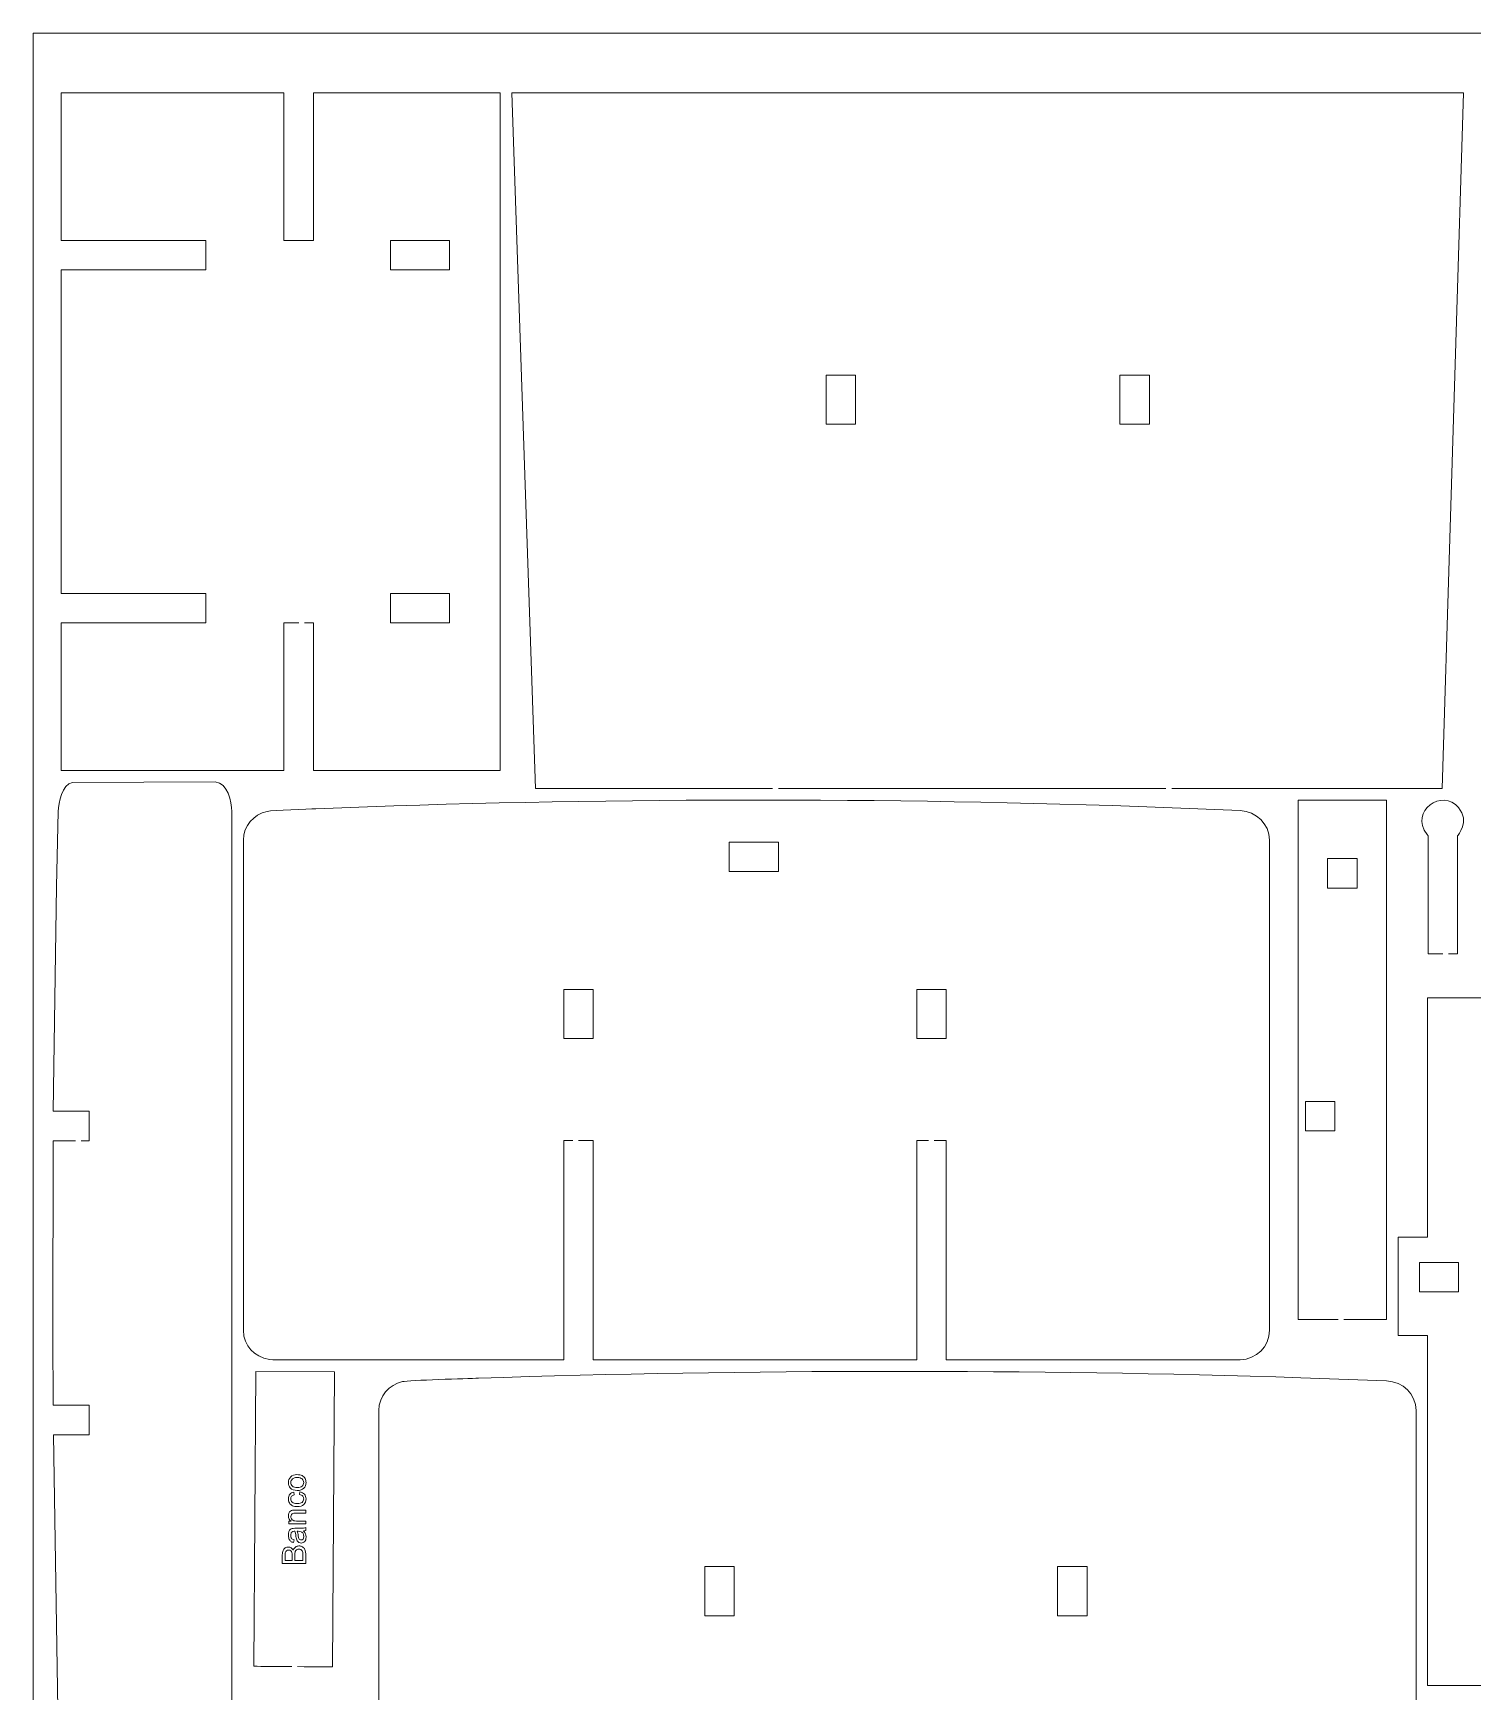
# Model space of a CAD drawing. Header units: centimetres. Extents: x -33.3 to 33.3, y -15.3 to 15.3.
# Drawn here: x -33.3 to -20.85, y 1.01 to 15.35 of the extents above; entities that cross this region are included whole.
import ezdxf

# ---------------------------------------------------------------- set-up
doc = ezdxf.new("R2010")
doc.units = ezdxf.units.CM
doc.header["$MEASUREMENT"] = 0
doc.layers.add('Layer 1', color=7, linetype='Continuous')

msp = doc.modelspace()

# ---------------------------------------------------------------- linework, layer by layer
at = {"layer": 'Layer 1', "color": 250, "lineweight": 20}
msp.add_open_spline([(-33.29789, -15.35), (-33.29789, -15.35), (-11.0979, -15.35), (-11.0979, -15.35), (-11.0979, -15.35), (-11.0979, -15.35), (-11.0979, 15.35), (-11.0979, 15.35), (-11.0979, 15.35), (-11.0979, 15.35), (-33.29789, 15.35), (-33.29789, 15.35), (-33.29789, 15.35), (-33.29789, 15.35), (-33.29789, -15.35), (-33.29789, -15.35), (-33.29789, -15.35), (-33.29789, -15.35), (-33.29789, -15.35), (-33.29789, -15.35)], degree=3, knots=[0, 0, 0, 0, 0.16666667, 0.16666667, 0.16666667, 0.16666667, 0.33333333, 0.33333333, 0.33333333, 0.33333333, 0.5, 0.5, 0.5, 0.5, 0.66666667, 0.66666667, 0.66666667, 0.66666667, 1, 1, 1, 1], dxfattribs=at)
at = {"layer": 'Layer 1', "lineweight": 9}
for points, knots in [([(-30.95122, 10.25207), (-30.9079, 10.25207), (-30.87373, 10.25207), (-30.87373, 10.25207), (-30.87373, 10.25207), (-30.87373, 10.25207), (-30.87373, 8.97718), (-30.87373, 8.97718), (-30.87373, 8.97718), (-30.87373, 8.97718), (-29.25846, 8.97718), (-29.25846, 8.97718), (-29.25846, 8.97718), (-29.25846, 8.97718), (-29.25846, 14.83339), (-29.25846, 14.83339), (-29.25846, 14.83339), (-29.25846, 14.83339), (-30.87373, 14.83339), (-30.87373, 14.83339), (-30.87373, 14.83339), (-30.87373, 14.83339), (-30.87373, 13.55849), (-30.87373, 13.55849), (-30.87373, 13.55849), (-30.87373, 13.55849), (-31.12871, 13.55849), (-31.12871, 13.55849), (-31.12871, 13.55849), (-31.12871, 13.55849), (-31.12871, 14.83339), (-31.12871, 14.83339), (-31.12871, 14.83339), (-31.12871, 14.83339), (-33.05443, 14.83339), (-33.05443, 14.83339), (-33.05443, 14.83339), (-33.05443, 14.83339), (-33.05443, 13.55849), (-33.05443, 13.55849), (-33.05443, 13.55849), (-33.05443, 13.55849), (-31.80355, 13.55849), (-31.80355, 13.55849), (-31.80355, 13.55849), (-31.80355, 13.55849), (-31.80355, 13.30351), (-31.80355, 13.30351), (-31.80355, 13.30351), (-31.80355, 13.30351), (-33.05443, 13.30351), (-33.05443, 13.30351), (-33.05443, 13.30351), (-33.05443, 13.30351), (-33.05443, 10.50706), (-33.05443, 10.50706), (-33.05443, 10.50706), (-33.05443, 10.50706), (-31.80355, 10.50706), (-31.80355, 10.50706), (-31.80355, 10.50706), (-31.80355, 10.50706), (-31.80355, 10.25207), (-31.80355, 10.25207), (-31.80355, 10.25207), (-31.80355, 10.25207), (-33.05443, 10.25207), (-33.05443, 10.25207), (-33.05443, 10.25207), (-33.05443, 10.25207), (-33.05443, 8.97718), (-33.05443, 8.97718), (-33.05443, 8.97718), (-33.05443, 8.97718), (-31.12871, 8.97718), (-31.12871, 8.97718), (-31.12871, 8.97718), (-31.12871, 8.97718), (-31.12871, 10.25207), (-31.12871, 10.25207), (-31.12871, 10.25207), (-31.12871, 10.25207), (-31.06496, 10.25207), (-31.00122, 10.25207)], [0, 0, 0, 0, 0.04545455, 0.04545455, 0.04545455, 0.04545455, 0.09090909, 0.09090909, 0.09090909, 0.09090909, 0.13636364, 0.13636364, 0.13636364, 0.13636364, 0.18181818, 0.18181818, 0.18181818, 0.18181818, 0.22727273, 0.22727273, 0.22727273, 0.22727273, 0.27272727, 0.27272727, 0.27272727, 0.27272727, 0.31818182, 0.31818182, 0.31818182, 0.31818182, 0.36363636, 0.36363636, 0.36363636, 0.36363636, 0.40909091, 0.40909091, 0.40909091, 0.40909091, 0.45454545, 0.45454545, 0.45454545, 0.45454545, 0.5, 0.5, 0.5, 0.5, 0.54545455, 0.54545455, 0.54545455, 0.54545455, 0.59090909, 0.59090909, 0.59090909, 0.59090909, 0.63636364, 0.63636364, 0.63636364, 0.63636364, 0.68181818, 0.68181818, 0.68181818, 0.68181818, 0.72727273, 0.72727273, 0.72727273, 0.72727273, 0.77272727, 0.77272727, 0.77272727, 0.77272727, 0.81818182, 0.81818182, 0.81818182, 0.81818182, 0.86363636, 0.86363636, 0.86363636, 0.86363636, 0.90909091, 0.90909091, 0.90909091, 0.90909091, 1, 1, 1, 1]), ([(-23.45213, 8.8199), (-22.14025, 8.81988), (-21.11194, 8.81985), (-21.11194, 8.81985), (-21.11194, 8.81985), (-21.11194, 8.81985), (-20.92882, 14.83339), (-20.92882, 14.83339), (-20.92882, 14.83339), (-20.92882, 14.83339), (-29.15795, 14.83339), (-29.15795, 14.83339), (-29.15795, 14.83339), (-29.15795, 14.83339), (-28.95399, 8.81998), (-28.95399, 8.81998), (-28.95399, 8.81998), (-28.95399, 8.81998), (-28.07364, 8.81995), (-26.9029, 8.81995)], [0, 0, 0, 0, 0.16666667, 0.16666667, 0.16666667, 0.16666667, 0.33333333, 0.33333333, 0.33333333, 0.33333333, 0.5, 0.5, 0.5, 0.5, 0.66666667, 0.66666667, 0.66666667, 0.66666667, 1, 1, 1, 1]), ([(-29.6979, 13.55849), (-29.6979, 13.55849), (-30.20786, 13.55849), (-30.20786, 13.55849), (-30.20786, 13.55849), (-30.20786, 13.55849), (-30.20786, 13.30351), (-30.20786, 13.30351), (-30.20786, 13.30351), (-30.20786, 13.30351), (-29.6979, 13.30351), (-29.6979, 13.30351), (-29.6979, 13.30351), (-29.6979, 13.30351), (-29.6979, 13.55849), (-29.6979, 13.55849)], [0, 0, 0, 0, 0.2, 0.2, 0.2, 0.2, 0.4, 0.4, 0.4, 0.4, 0.6, 0.6, 0.6, 0.6, 1, 1, 1, 1]), ([(-26.4416, 12.39495), (-26.4416, 12.39495), (-26.4416, 11.96998), (-26.4416, 11.96998), (-26.4416, 11.96998), (-26.4416, 11.96998), (-26.18662, 11.96998), (-26.18662, 11.96998), (-26.18662, 11.96998), (-26.18662, 11.96998), (-26.18662, 12.39495), (-26.18662, 12.39495), (-26.18662, 12.39495), (-26.18662, 12.39495), (-26.4416, 12.39495), (-26.4416, 12.39495)], [0, 0, 0, 0, 0.2, 0.2, 0.2, 0.2, 0.4, 0.4, 0.4, 0.4, 0.6, 0.6, 0.6, 0.6, 1, 1, 1, 1]), ([(-23.64516, 11.96998), (-23.64516, 11.96998), (-23.64516, 12.39495), (-23.64516, 12.39495), (-23.64516, 12.39495), (-23.64516, 12.39495), (-23.90015, 12.39495), (-23.90015, 12.39495), (-23.90015, 12.39495), (-23.90015, 12.39495), (-23.90015, 11.96998), (-23.90015, 11.96998), (-23.90015, 11.96998), (-23.90015, 11.96998), (-23.64516, 11.96998), (-23.64516, 11.96998)], [0, 0, 0, 0, 0.2, 0.2, 0.2, 0.2, 0.4, 0.4, 0.4, 0.4, 0.6, 0.6, 0.6, 0.6, 1, 1, 1, 1]), ([(-29.6979, 10.50706), (-29.6979, 10.50706), (-30.20786, 10.50706), (-30.20786, 10.50706), (-30.20786, 10.50706), (-30.20786, 10.50706), (-30.20786, 10.25207), (-30.20786, 10.25207), (-30.20786, 10.25207), (-30.20786, 10.25207), (-29.6979, 10.25207), (-29.6979, 10.25207), (-29.6979, 10.25207), (-29.6979, 10.25207), (-29.6979, 10.50706), (-29.6979, 10.50706)], [0, 0, 0, 0, 0.2, 0.2, 0.2, 0.2, 0.4, 0.4, 0.4, 0.4, 0.6, 0.6, 0.6, 0.6, 1, 1, 1, 1]), ([(-32.93144, 5.77595), (-33.01917, 5.77595), (-33.12425, 5.77595), (-33.12425, 5.77595), (-33.12425, 5.77595), (-33.12425, 5.77595), (-33.127, 4.09601), (-33.127, 4.09601), (-33.127, 4.09601), (-33.127, 4.09601), (-33.12389, 3.48948), (-33.12389, 3.48948), (-33.12389, 3.48948), (-33.12389, 3.48948), (-32.81461, 3.48948), (-32.81461, 3.48948), (-32.81461, 3.48948), (-32.81461, 3.48948), (-32.81461, 3.23449), (-32.81461, 3.23449), (-32.81461, 3.23449), (-32.81461, 3.23449), (-33.12182, 3.23449), (-33.12182, 3.23449), (-33.12182, 3.23449), (-33.12182, 3.23449), (-33.08192, 0.67846), (-33.08192, 0.67846), (-33.08192, 0.67846), (-33.07825, 0.59381), (-33.04675, 0.42994), (-32.93627, 0.4239), (-32.93627, 0.4239), (-32.93627, 0.4239), (-31.70154, 0.42735), (-31.70154, 0.42735), (-31.70154, 0.42735), (-31.61677, 0.44327), (-31.58249, 0.60006), (-31.58054, 0.67851), (-31.58054, 0.67851), (-31.58054, 0.67851), (-31.58054, 8.62204), (-31.58054, 8.62204), (-31.58054, 8.62204), (-31.58321, 8.70714), (-31.61411, 8.87113), (-31.72524, 8.87702), (-31.72524, 8.87702), (-31.72524, 8.87702), (-32.95906, 8.87406), (-32.95906, 8.87406), (-32.95906, 8.87406), (-33.04541, 8.85855), (-33.07861, 8.69707), (-33.08196, 8.62106), (-33.08196, 8.62106), (-33.08196, 8.62106), (-33.09602, 7.97333), (-33.09602, 7.97333), (-33.09602, 7.97333), (-33.09602, 7.97333), (-33.12425, 6.03094), (-33.12425, 6.03094), (-33.12425, 6.03094), (-33.12425, 6.03094), (-32.81461, 6.03094), (-32.81461, 6.03094), (-32.81461, 6.03094), (-32.81461, 6.03094), (-32.81461, 5.77595), (-32.81461, 5.77595), (-32.81461, 5.77595), (-32.81461, 5.77595), (-32.84244, 5.77595), (-32.88144, 5.77595)], [0, 0, 0, 0, 0.05, 0.05, 0.05, 0.05, 0.1, 0.1, 0.1, 0.1, 0.15, 0.15, 0.15, 0.15, 0.2, 0.2, 0.2, 0.2, 0.25, 0.25, 0.25, 0.25, 0.3, 0.3, 0.3, 0.3, 0.35, 0.35, 0.35, 0.35, 0.4, 0.4, 0.4, 0.4, 0.45, 0.45, 0.45, 0.45, 0.5, 0.5, 0.5, 0.5, 0.55, 0.55, 0.55, 0.55, 0.6, 0.6, 0.6, 0.6, 0.65, 0.65, 0.65, 0.65, 0.7, 0.7, 0.7, 0.7, 0.75, 0.75, 0.75, 0.75, 0.8, 0.8, 0.8, 0.8, 0.85, 0.85, 0.85, 0.85, 0.9, 0.9, 0.9, 0.9, 1, 1, 1, 1]), ([(-25.50496, 5.77938), (-25.45056, 5.77938), (-25.40248, 5.77938), (-25.40248, 5.77938), (-25.40248, 5.77938), (-25.40248, 5.77938), (-25.40248, 3.88258), (-25.40248, 3.88258), (-25.40248, 3.88258), (-25.40248, 3.88258), (-22.86125, 3.88258), (-22.86125, 3.88258), (-22.86125, 3.88258), (-22.71775, 3.88672), (-22.61019, 3.99352), (-22.60641, 4.13773), (-22.60641, 4.13773), (-22.60641, 4.13773), (-22.60641, 8.37414), (-22.60641, 8.37414), (-22.60641, 8.37414), (-22.61021, 8.51948), (-22.71926, 8.62029), (-22.86097, 8.62979), (-22.86097, 8.62979), (-22.86097, 8.62979), (-23.5189, 8.65731), (-23.5189, 8.65731), (-23.5189, 8.65731), (-25.89291, 8.74658), (-28.47784, 8.74161), (-30.85294, 8.64574), (-30.85294, 8.64574), (-30.92231, 8.64293), (-31.22251, 8.635), (-31.27525, 8.62289), (-31.27525, 8.62289), (-31.39317, 8.59579), (-31.47673, 8.4998), (-31.48017, 8.37509), (-31.48017, 8.37509), (-31.48017, 8.37509), (-31.48017, 4.13773), (-31.48017, 4.13773), (-31.48017, 4.13773), (-31.4769, 3.99707), (-31.38835, 3.9127), (-31.25437, 3.88425), (-31.25437, 3.88425), (-31.25437, 3.88425), (-31.22519, 3.88258), (-31.22519, 3.88258), (-31.22519, 3.88258), (-31.22519, 3.88258), (-28.70889, 3.88258), (-28.70889, 3.88258), (-28.70889, 3.88258), (-28.70889, 3.88258), (-28.70889, 5.77938), (-28.70889, 5.77938), (-28.70889, 5.77938), (-28.70889, 5.77938), (-28.67472, 5.77938), (-28.6314, 5.77938)], [0, 0, 0, 0, 0.05882353, 0.05882353, 0.05882353, 0.05882353, 0.11764706, 0.11764706, 0.11764706, 0.11764706, 0.17647059, 0.17647059, 0.17647059, 0.17647059, 0.23529412, 0.23529412, 0.23529412, 0.23529412, 0.29411765, 0.29411765, 0.29411765, 0.29411765, 0.35294118, 0.35294118, 0.35294118, 0.35294118, 0.41176471, 0.41176471, 0.41176471, 0.41176471, 0.47058824, 0.47058824, 0.47058824, 0.47058824, 0.52941176, 0.52941176, 0.52941176, 0.52941176, 0.58823529, 0.58823529, 0.58823529, 0.58823529, 0.64705882, 0.64705882, 0.64705882, 0.64705882, 0.70588235, 0.70588235, 0.70588235, 0.70588235, 0.76470588, 0.76470588, 0.76470588, 0.76470588, 0.82352941, 0.82352941, 0.82352941, 0.82352941, 0.88235294, 0.88235294, 0.88235294, 0.88235294, 1, 1, 1, 1]), ([(-21.05817, 7.39203), (-21.01485, 7.3923), (-20.98068, 7.39253), (-20.98068, 7.39253), (-20.98068, 7.39253), (-20.98068, 7.39253), (-20.98068, 8.41245), (-20.98068, 8.41245), (-20.98068, 8.41245), (-20.98049, 8.41301), (-20.86911, 8.5354), (-20.97078, 8.65702), (-20.97078, 8.65702), (-21.10852, 8.82178), (-21.40084, 8.63106), (-21.24432, 8.42305), (-21.24432, 8.42305), (-21.24432, 8.42305), (-21.23566, 8.41245), (-21.23566, 8.41245), (-21.23566, 8.41245), (-21.23566, 8.41245), (-21.23566, 7.39089), (-21.23566, 7.39089), (-21.23566, 7.39089), (-21.23566, 7.39089), (-21.1719, 7.3913), (-21.10817, 7.39171)], [0, 0, 0, 0, 0.125, 0.125, 0.125, 0.125, 0.25, 0.25, 0.25, 0.25, 0.375, 0.375, 0.375, 0.375, 0.5, 0.5, 0.5, 0.5, 0.625, 0.625, 0.625, 0.625, 0.75, 0.75, 0.75, 0.75, 1, 1, 1, 1]), ([(-21.96389, 4.23186), (-21.777, 4.23186), (-21.59419, 4.23186), (-21.59419, 4.23186), (-21.59419, 4.23186), (-21.59419, 4.23186), (-21.59419, 8.71875), (-21.59419, 8.71875), (-21.59419, 8.71875), (-21.59419, 8.71875), (-22.35914, 8.71875), (-22.35914, 8.71875), (-22.35914, 8.71875), (-22.35914, 8.71875), (-22.35914, 4.23186), (-22.35914, 4.23186), (-22.35914, 4.23186), (-22.35914, 4.23186), (-22.19195, 4.23186), (-22.01389, 4.23186)], [0, 0, 0, 0, 0.16666667, 0.16666667, 0.16666667, 0.16666667, 0.33333333, 0.33333333, 0.33333333, 0.33333333, 0.5, 0.5, 0.5, 0.5, 0.66666667, 0.66666667, 0.66666667, 0.66666667, 1, 1, 1, 1]), ([(-27.27786, 8.35778), (-27.27786, 8.35778), (-27.27786, 8.1028), (-27.27786, 8.1028), (-27.27786, 8.1028), (-27.27786, 8.1028), (-26.8529, 8.1028), (-26.8529, 8.1028), (-26.8529, 8.1028), (-26.8529, 8.1028), (-26.8529, 8.35778), (-26.8529, 8.35778), (-26.8529, 8.35778), (-26.8529, 8.35778), (-27.27786, 8.35778), (-27.27786, 8.35778)], [0, 0, 0, 0, 0.2, 0.2, 0.2, 0.2, 0.4, 0.4, 0.4, 0.4, 0.6, 0.6, 0.6, 0.6, 1, 1, 1, 1]), ([(-22.10412, 7.96054), (-22.10412, 7.96054), (-21.84914, 7.96054), (-21.84914, 7.96054), (-21.84914, 7.96054), (-21.84914, 7.96054), (-21.84914, 8.21552), (-21.84914, 8.21552), (-21.84914, 8.21552), (-21.84914, 8.21552), (-22.10412, 8.21552), (-22.10412, 8.21552), (-22.10412, 8.21552), (-22.10412, 8.21552), (-22.10412, 7.96054), (-22.10412, 7.96054)], [0, 0, 0, 0, 0.2, 0.2, 0.2, 0.2, 0.4, 0.4, 0.4, 0.4, 0.6, 0.6, 0.6, 0.6, 1, 1, 1, 1]), ([(-28.70889, 6.65934), (-28.70889, 6.65934), (-28.4539, 6.65934), (-28.4539, 6.65934), (-28.4539, 6.65934), (-28.4539, 6.65934), (-28.4539, 7.0843), (-28.4539, 7.0843), (-28.4539, 7.0843), (-28.4539, 7.0843), (-28.70889, 7.0843), (-28.70889, 7.0843), (-28.70889, 7.0843), (-28.70889, 7.0843), (-28.70889, 6.65934), (-28.70889, 6.65934)], [0, 0, 0, 0, 0.2, 0.2, 0.2, 0.2, 0.4, 0.4, 0.4, 0.4, 0.6, 0.6, 0.6, 0.6, 1, 1, 1, 1]), ([(-25.40248, 7.0843), (-25.40248, 7.0843), (-25.65746, 7.0843), (-25.65746, 7.0843), (-25.65746, 7.0843), (-25.65746, 7.0843), (-25.65746, 6.65934), (-25.65746, 6.65934), (-25.65746, 6.65934), (-25.65746, 6.65934), (-25.40248, 6.65934), (-25.40248, 6.65934), (-25.40248, 6.65934), (-25.40248, 6.65934), (-25.40248, 7.0843), (-25.40248, 7.0843)], [0, 0, 0, 0, 0.2, 0.2, 0.2, 0.2, 0.4, 0.4, 0.4, 0.4, 0.6, 0.6, 0.6, 0.6, 1, 1, 1, 1]), ([(-19.25617, 7.01072), (-20.36943, 7.01079), (-21.23895, 7.01086), (-21.23895, 7.01086), (-21.23895, 7.01086), (-21.23895, 7.01086), (-21.23895, 4.94112), (-21.23895, 4.94112), (-21.23895, 4.94112), (-21.23895, 4.94112), (-21.49394, 4.94112), (-21.49394, 4.94112), (-21.49394, 4.94112), (-21.49394, 4.94112), (-21.49394, 4.09118), (-21.49394, 4.09118), (-21.49394, 4.09118), (-21.49394, 4.09118), (-21.23895, 4.09118), (-21.23895, 4.09118), (-21.23895, 4.09118), (-21.23895, 4.09118), (-21.23895, 1.06565), (-21.23895, 1.06565), (-21.23895, 1.06565), (-21.23895, 1.06565), (-21.03965, 1.06565), (-20.70972, 1.06565)], [0, 0, 0, 0, 0.125, 0.125, 0.125, 0.125, 0.25, 0.25, 0.25, 0.25, 0.375, 0.375, 0.375, 0.375, 0.5, 0.5, 0.5, 0.5, 0.625, 0.625, 0.625, 0.625, 0.75, 0.75, 0.75, 0.75, 1, 1, 1, 1]), ([(-22.04038, 6.11615), (-22.04038, 6.11615), (-22.29535, 6.11615), (-22.29535, 6.11615), (-22.29535, 6.11615), (-22.29535, 6.11615), (-22.29535, 5.86116), (-22.29535, 5.86116), (-22.29535, 5.86116), (-22.29535, 5.86116), (-22.04038, 5.86116), (-22.04038, 5.86116), (-22.04038, 5.86116), (-22.04038, 5.86116), (-22.04038, 6.11615), (-22.04038, 6.11615)], [0, 0, 0, 0, 0.2, 0.2, 0.2, 0.2, 0.4, 0.4, 0.4, 0.4, 0.6, 0.6, 0.6, 0.6, 1, 1, 1, 1]), ([(-28.5814, 5.77938), (-28.51765, 5.77938), (-28.4539, 5.77938), (-28.4539, 5.77938), (-28.4539, 5.77938), (-28.4539, 5.77938), (-28.4539, 3.88258), (-28.4539, 3.88258), (-28.4539, 3.88258), (-28.4539, 3.88258), (-25.65746, 3.88258), (-25.65746, 3.88258), (-25.65746, 3.88258), (-25.65746, 3.88258), (-25.65746, 5.77938), (-25.65746, 5.77938), (-25.65746, 5.77938), (-25.65746, 5.77938), (-25.60937, 5.77938), (-25.55496, 5.77938)], [0, 0, 0, 0, 0.16666667, 0.16666667, 0.16666667, 0.16666667, 0.33333333, 0.33333333, 0.33333333, 0.33333333, 0.5, 0.5, 0.5, 0.5, 0.66666667, 0.66666667, 0.66666667, 0.66666667, 1, 1, 1, 1]), ([(-20.97061, 4.4694), (-20.97061, 4.4694), (-20.97061, 4.72439), (-20.97061, 4.72439), (-20.97061, 4.72439), (-20.97061, 4.72439), (-21.31059, 4.72439), (-21.31059, 4.72439), (-21.31059, 4.72439), (-21.31059, 4.72439), (-21.31059, 4.4694), (-21.31059, 4.4694), (-21.31059, 4.4694), (-21.31059, 4.4694), (-20.97061, 4.4694), (-20.97061, 4.4694)], [0, 0, 0, 0, 0.2, 0.2, 0.2, 0.2, 0.4, 0.4, 0.4, 0.4, 0.6, 0.6, 0.6, 0.6, 1, 1, 1, 1]), ([(-31.0117, 1.23018), (-30.85537, 1.22904), (-30.70993, 1.22797), (-30.70993, 1.22797), (-30.70993, 1.22797), (-30.70993, 1.22797), (-30.69134, 3.77774), (-30.69134, 3.77774), (-30.69134, 3.77774), (-30.69134, 3.77774), (-31.37127, 3.78269), (-31.37127, 3.78269), (-31.37127, 3.78269), (-31.37127, 3.78269), (-31.38986, 1.23295), (-31.38986, 1.23295), (-31.38986, 1.23295), (-31.38986, 1.23295), (-31.22766, 1.23174), (-31.0617, 1.23054)], [0, 0, 0, 0, 0.16666667, 0.16666667, 0.16666667, 0.16666667, 0.33333333, 0.33333333, 0.33333333, 0.33333333, 0.5, 0.5, 0.5, 0.5, 0.66666667, 0.66666667, 0.66666667, 0.66666667, 1, 1, 1, 1]), ([(-24.31092, 0.7899), (-24.24717, 0.7899), (-24.18342, 0.7899), (-24.18342, 0.7899), (-24.18342, 0.7899), (-24.18342, 0.7899), (-24.18342, -0.82313), (-24.18342, -0.82313), (-24.18342, -0.82313), (-24.18342, -0.82313), (-21.59392, -0.82313), (-21.59392, -0.82313), (-21.59392, -0.82313), (-21.45029, -0.81898), (-21.34286, -0.71213), (-21.33908, -0.56788), (-21.33908, -0.56788), (-21.33908, -0.56788), (-21.33908, 3.44458), (-21.33908, 3.44458), (-21.33908, 3.44458), (-21.34286, 3.58978), (-21.45142, 3.69129), (-21.59364, 3.7003), (-21.59364, 3.7003), (-21.59364, 3.7003), (-22.33413, 3.72759), (-22.33413, 3.72759), (-22.33413, 3.72759), (-24.66324, 3.80153), (-27.11703, 3.80127), (-29.44736, 3.72304), (-29.44736, 3.72304), (-29.54031, 3.71992), (-30.04819, 3.7064), (-30.10463, 3.6935), (-30.10463, 3.6935), (-30.22266, 3.66653), (-30.30602, 3.57027), (-30.30937, 3.44548), (-30.30937, 3.44548), (-30.30937, 3.44548), (-30.30937, -0.56788), (-30.30937, -0.56788), (-30.30937, -0.56788), (-30.30607, -0.70857), (-30.21765, -0.79307), (-30.08356, -0.82145), (-30.08356, -0.82145), (-30.08356, -0.82145), (-30.0544, -0.82313), (-30.0544, -0.82313), (-30.0544, -0.82313), (-30.0544, -0.82313), (-27.48982, -0.82313), (-27.48982, -0.82313), (-27.48982, -0.82313), (-27.48982, -0.82313), (-27.48982, 0.7899), (-27.48982, 0.7899), (-27.48982, 0.7899), (-27.48982, 0.7899), (-27.44171, 0.7899), (-27.38729, 0.7899)], [0, 0, 0, 0, 0.05882353, 0.05882353, 0.05882353, 0.05882353, 0.11764706, 0.11764706, 0.11764706, 0.11764706, 0.17647059, 0.17647059, 0.17647059, 0.17647059, 0.23529412, 0.23529412, 0.23529412, 0.23529412, 0.29411765, 0.29411765, 0.29411765, 0.29411765, 0.35294118, 0.35294118, 0.35294118, 0.35294118, 0.41176471, 0.41176471, 0.41176471, 0.41176471, 0.47058824, 0.47058824, 0.47058824, 0.47058824, 0.52941176, 0.52941176, 0.52941176, 0.52941176, 0.58823529, 0.58823529, 0.58823529, 0.58823529, 0.64705882, 0.64705882, 0.64705882, 0.64705882, 0.70588235, 0.70588235, 0.70588235, 0.70588235, 0.76470588, 0.76470588, 0.76470588, 0.76470588, 0.82352941, 0.82352941, 0.82352941, 0.82352941, 0.88235294, 0.88235294, 0.88235294, 0.88235294, 1, 1, 1, 1]), ([(-27.23483, 2.09483), (-27.23483, 2.09483), (-27.48982, 2.09483), (-27.48982, 2.09483), (-27.48982, 2.09483), (-27.48982, 2.09483), (-27.48982, 1.66985), (-27.48982, 1.66985), (-27.48982, 1.66985), (-27.48982, 1.66985), (-27.23483, 1.66985), (-27.23483, 1.66985), (-27.23483, 1.66985), (-27.23483, 1.66985), (-27.23483, 2.09483), (-27.23483, 2.09483)], [0, 0, 0, 0, 0.2, 0.2, 0.2, 0.2, 0.4, 0.4, 0.4, 0.4, 0.6, 0.6, 0.6, 0.6, 1, 1, 1, 1]), ([(-24.18342, 2.09483), (-24.18342, 2.09483), (-24.43841, 2.09483), (-24.43841, 2.09483), (-24.43841, 2.09483), (-24.43841, 2.09483), (-24.43841, 1.66985), (-24.43841, 1.66985), (-24.43841, 1.66985), (-24.43841, 1.66985), (-24.18342, 1.66985), (-24.18342, 1.66985), (-24.18342, 1.66985), (-24.18342, 1.66985), (-24.18342, 2.09483), (-24.18342, 2.09483)], [0, 0, 0, 0, 0.2, 0.2, 0.2, 0.2, 0.4, 0.4, 0.4, 0.4, 0.6, 0.6, 0.6, 0.6, 1, 1, 1, 1])]:
    msp.add_open_spline(points, degree=3, knots=knots, dxfattribs=at)
msp.add_open_spline([(-26.8529, 8.81995), (-25.82023, 8.81994), (-24.57113, 8.8199), (-23.50213, 8.8199)], degree=3, dxfattribs=at)
at = {"layer": 'Layer 1', "color": 140, "lineweight": 9}
for points, knots in [([(-31.01435, 2.75275), (-31.04139, 2.75275), (-31.06143, 2.76028), (-31.07446, 2.77538), (-31.07446, 2.77538), (-31.08528, 2.78794), (-31.09069, 2.80332), (-31.09069, 2.82143), (-31.09069, 2.82143), (-31.09069, 2.84151), (-31.0841, 2.85797), (-31.07093, 2.87077), (-31.07093, 2.87077), (-31.05781, 2.88352), (-31.0396, 2.88991), (-31.01642, 2.88991), (-31.01642, 2.88991), (-30.9976, 2.88991), (-30.98283, 2.88709), (-30.97206, 2.88145), (-30.97206, 2.88145), (-30.96129, 2.8758), (-30.95292, 2.86757), (-30.94694, 2.85675), (-30.94694, 2.85675), (-30.94097, 2.84598), (-30.93801, 2.83417), (-30.93801, 2.82143), (-30.93801, 2.82143), (-30.93801, 2.80092), (-30.94454, 2.78436), (-30.95767, 2.77171), (-30.95767, 2.77171), (-30.97079, 2.75906), (-30.9897, 2.75275), (-31.01435, 2.75275)], [0, 0, 0, 0, 0.1, 0.1, 0.1, 0.1, 0.2, 0.2, 0.2, 0.2, 0.3, 0.3, 0.3, 0.3, 0.4, 0.4, 0.4, 0.4, 0.5, 0.5, 0.5, 0.5, 0.6, 0.6, 0.6, 0.6, 0.7, 0.7, 0.7, 0.7, 0.8, 0.8, 0.8, 0.8, 1, 1, 1, 1]), ([(-30.99473, 2.71662), (-30.99473, 2.71662), (-30.99135, 2.7409), (-30.99135, 2.7409), (-30.99135, 2.7409), (-30.97465, 2.73821), (-30.96162, 2.73144), (-30.95216, 2.72048), (-30.95216, 2.72048), (-30.94271, 2.70952), (-30.93801, 2.69602), (-30.93801, 2.68007), (-30.93801, 2.68007), (-30.93801, 2.66008), (-30.94454, 2.64399), (-30.95762, 2.63186), (-30.95762, 2.63186), (-30.9707, 2.61968), (-30.98942, 2.61361), (-31.01378, 2.61361), (-31.01378, 2.61361), (-31.02959, 2.61361), (-31.04337, 2.61625), (-31.05517, 2.62147), (-31.05517, 2.62147), (-31.06703, 2.62669), (-31.07592, 2.63463), (-31.0818, 2.64536), (-31.0818, 2.64536), (-31.08772, 2.65604), (-31.09069, 2.66765), (-31.09069, 2.68026), (-31.09069, 2.68026), (-31.09069, 2.69611), (-31.08669, 2.70914), (-31.07865, 2.71921), (-31.07865, 2.71921), (-31.0706, 2.72932), (-31.05917, 2.73581), (-31.0444, 2.73863), (-31.0444, 2.73863), (-31.0444, 2.73863), (-31.04073, 2.71464), (-31.04073, 2.71464), (-31.04073, 2.71464), (-31.05056, 2.71234), (-31.05795, 2.70829), (-31.06293, 2.70241), (-31.06293, 2.70241), (-31.06787, 2.69658), (-31.07037, 2.68953), (-31.07037, 2.68125), (-31.07037, 2.68125), (-31.07037, 2.66874), (-31.0659, 2.65858), (-31.05696, 2.65072), (-31.05696, 2.65072), (-31.04798, 2.64291), (-31.03387, 2.63902), (-31.01449, 2.63902), (-31.01449, 2.63902), (-30.99483, 2.63902), (-30.98057, 2.64277), (-30.97168, 2.6503), (-30.97168, 2.6503), (-30.96279, 2.65787), (-30.95833, 2.6677), (-30.95833, 2.67979), (-30.95833, 2.67979), (-30.95833, 2.68957), (-30.96129, 2.69771), (-30.96726, 2.7042), (-30.96726, 2.7042), (-30.97319, 2.71074), (-30.98236, 2.71488), (-30.99473, 2.71662)], [0, 0, 0, 0, 0.05, 0.05, 0.05, 0.05, 0.1, 0.1, 0.1, 0.1, 0.15, 0.15, 0.15, 0.15, 0.2, 0.2, 0.2, 0.2, 0.25, 0.25, 0.25, 0.25, 0.3, 0.3, 0.3, 0.3, 0.35, 0.35, 0.35, 0.35, 0.4, 0.4, 0.4, 0.4, 0.45, 0.45, 0.45, 0.45, 0.5, 0.5, 0.5, 0.5, 0.55, 0.55, 0.55, 0.55, 0.6, 0.6, 0.6, 0.6, 0.65, 0.65, 0.65, 0.65, 0.7, 0.7, 0.7, 0.7, 0.75, 0.75, 0.75, 0.75, 0.8, 0.8, 0.8, 0.8, 0.85, 0.85, 0.85, 0.85, 0.9, 0.9, 0.9, 0.9, 1, 1, 1, 1]), ([(-31.0143, 2.77815), (-30.99558, 2.77815), (-30.98156, 2.78225), (-30.9723, 2.79043), (-30.9723, 2.79043), (-30.96298, 2.79866), (-30.95833, 2.80896), (-30.95833, 2.82143), (-30.95833, 2.82143), (-30.95833, 2.83375), (-30.96298, 2.844), (-30.97234, 2.85224), (-30.97234, 2.85224), (-30.9817, 2.86042), (-30.99595, 2.86451), (-31.0151, 2.86451), (-31.0151, 2.86451), (-31.03316, 2.86451), (-31.04685, 2.86037), (-31.05611, 2.85214), (-31.05611, 2.85214), (-31.06543, 2.84391), (-31.07008, 2.83366), (-31.07008, 2.82143), (-31.07008, 2.82143), (-31.07008, 2.80896), (-31.06547, 2.79866), (-31.05621, 2.79043), (-31.05621, 2.79043), (-31.04694, 2.78225), (-31.03297, 2.77815), (-31.0143, 2.77815)], [0, 0, 0, 0, 0.11111111, 0.11111111, 0.11111111, 0.11111111, 0.22222222, 0.22222222, 0.22222222, 0.22222222, 0.33333333, 0.33333333, 0.33333333, 0.33333333, 0.44444444, 0.44444444, 0.44444444, 0.44444444, 0.55555556, 0.55555556, 0.55555556, 0.55555556, 0.66666667, 0.66666667, 0.66666667, 0.66666667, 0.77777778, 0.77777778, 0.77777778, 0.77777778, 1, 1, 1, 1]), ([(-30.94111, 2.464), (-30.94111, 2.464), (-31.08758, 2.464), (-31.08758, 2.464), (-31.08758, 2.464), (-31.08758, 2.464), (-31.08758, 2.48628), (-31.08758, 2.48628), (-31.08758, 2.48628), (-31.08758, 2.48628), (-31.06679, 2.48628), (-31.06679, 2.48628), (-31.06679, 2.48628), (-31.08274, 2.49701), (-31.09069, 2.51253), (-31.09069, 2.5328), (-31.09069, 2.5328), (-31.09069, 2.54164), (-31.08909, 2.54973), (-31.08594, 2.55712), (-31.08594, 2.55712), (-31.08278, 2.5645), (-31.0786, 2.57005), (-31.07347, 2.57372), (-31.07347, 2.57372), (-31.06834, 2.5774), (-31.06223, 2.57998), (-31.05517, 2.58144), (-31.05517, 2.58144), (-31.05056, 2.58233), (-31.04252, 2.5828), (-31.03104, 2.5828), (-31.03104, 2.5828), (-31.03104, 2.5828), (-30.94111, 2.5828), (-30.94111, 2.5828), (-30.94111, 2.5828), (-30.94111, 2.5828), (-30.94111, 2.55797), (-30.94111, 2.55797), (-30.94111, 2.55797), (-30.94111, 2.55797), (-31.0301, 2.55797), (-31.0301, 2.55797), (-31.0301, 2.55797), (-31.04022, 2.55797), (-31.04779, 2.55703), (-31.05278, 2.5551), (-31.05278, 2.5551), (-31.05776, 2.55317), (-31.06176, 2.54973), (-31.06477, 2.54484), (-31.06477, 2.54484), (-31.06773, 2.53995), (-31.06924, 2.53417), (-31.06924, 2.52758), (-31.06924, 2.52758), (-31.06924, 2.51704), (-31.0659, 2.50797), (-31.05917, 2.5003), (-31.05917, 2.5003), (-31.05249, 2.49263), (-31.03975, 2.48882), (-31.02103, 2.48882), (-31.02103, 2.48882), (-31.02103, 2.48882), (-30.94111, 2.48882), (-30.94111, 2.48882), (-30.94111, 2.48882), (-30.94111, 2.48882), (-30.94111, 2.464), (-30.94111, 2.464)], [0, 0, 0, 0, 0.05263158, 0.05263158, 0.05263158, 0.05263158, 0.10526316, 0.10526316, 0.10526316, 0.10526316, 0.15789474, 0.15789474, 0.15789474, 0.15789474, 0.21052632, 0.21052632, 0.21052632, 0.21052632, 0.26315789, 0.26315789, 0.26315789, 0.26315789, 0.31578947, 0.31578947, 0.31578947, 0.31578947, 0.36842105, 0.36842105, 0.36842105, 0.36842105, 0.42105263, 0.42105263, 0.42105263, 0.42105263, 0.47368421, 0.47368421, 0.47368421, 0.47368421, 0.52631579, 0.52631579, 0.52631579, 0.52631579, 0.57894737, 0.57894737, 0.57894737, 0.57894737, 0.63157895, 0.63157895, 0.63157895, 0.63157895, 0.68421053, 0.68421053, 0.68421053, 0.68421053, 0.73684211, 0.73684211, 0.73684211, 0.73684211, 0.78947368, 0.78947368, 0.78947368, 0.78947368, 0.84210526, 0.84210526, 0.84210526, 0.84210526, 0.89473684, 0.89473684, 0.89473684, 0.89473684, 1, 1, 1, 1]), ([(-30.95945, 2.4027), (-30.9516, 2.39348), (-30.9461, 2.38459), (-30.94285, 2.37608), (-30.94285, 2.37608), (-30.9396, 2.36756), (-30.93801, 2.35845), (-30.93801, 2.34865), (-30.93801, 2.34865), (-30.93801, 2.33257), (-30.94191, 2.3202), (-30.94976, 2.31154), (-30.94976, 2.31154), (-30.95757, 2.30289), (-30.96759, 2.29856), (-30.97977, 2.29856), (-30.97977, 2.29856), (-30.98692, 2.29856), (-30.99346, 2.30022), (-30.99939, 2.30345), (-30.99939, 2.30345), (-31.00532, 2.30674), (-31.01002, 2.31102), (-31.01359, 2.31629), (-31.01359, 2.31629), (-31.01717, 2.32161), (-31.0199, 2.32754), (-31.02173, 2.33418), (-31.02173, 2.33418), (-31.023, 2.33907), (-31.02422, 2.34645), (-31.02545, 2.35628), (-31.02545, 2.35628), (-31.0278, 2.37631), (-31.03067, 2.39113), (-31.03396, 2.40058), (-31.03396, 2.40058), (-31.03735, 2.40068), (-31.03951, 2.40072), (-31.0404, 2.40072), (-31.0404, 2.40072), (-31.05047, 2.40072), (-31.05757, 2.39838), (-31.06171, 2.39367), (-31.06171, 2.39367), (-31.06731, 2.38733), (-31.07008, 2.37786), (-31.07008, 2.36535), (-31.07008, 2.36535), (-31.07008, 2.35364), (-31.06801, 2.34499), (-31.06392, 2.33943), (-31.06392, 2.33943), (-31.05983, 2.33385), (-31.05254, 2.32975), (-31.04214, 2.32707), (-31.04214, 2.32707), (-31.04214, 2.32707), (-31.04553, 2.3028), (-31.04553, 2.3028), (-31.04553, 2.3028), (-31.05593, 2.305), (-31.06435, 2.30863), (-31.07074, 2.31371), (-31.07074, 2.31371), (-31.07714, 2.3188), (-31.08203, 2.32612), (-31.08551, 2.33572), (-31.08551, 2.33572), (-31.08895, 2.34527), (-31.09069, 2.35642), (-31.09069, 2.36903), (-31.09069, 2.36903), (-31.09069, 2.38153), (-31.08923, 2.39174), (-31.08627, 2.3996), (-31.08627, 2.3996), (-31.0833, 2.4074), (-31.07963, 2.41319), (-31.07516, 2.41686), (-31.07516, 2.41686), (-31.0707, 2.42054), (-31.06505, 2.42312), (-31.05823, 2.42462), (-31.05823, 2.42462), (-31.054, 2.42543), (-31.04638, 2.42584), (-31.03542, 2.42584), (-31.03542, 2.42584), (-31.03542, 2.42584), (-31.00249, 2.42584), (-31.00249, 2.42584), (-31.00249, 2.42584), (-30.97949, 2.42584), (-30.96496, 2.42637), (-30.9588, 2.42739), (-30.9588, 2.42739), (-30.95263, 2.42838), (-30.94675, 2.43045), (-30.94111, 2.43346), (-30.94111, 2.43346), (-30.94111, 2.43346), (-30.94111, 2.4075), (-30.94111, 2.4075), (-30.94111, 2.4075), (-30.94633, 2.405), (-30.95245, 2.4034), (-30.95945, 2.4027)], [0, 0, 0, 0, 0.03571429, 0.03571429, 0.03571429, 0.03571429, 0.07142857, 0.07142857, 0.07142857, 0.07142857, 0.10714286, 0.10714286, 0.10714286, 0.10714286, 0.14285714, 0.14285714, 0.14285714, 0.14285714, 0.17857143, 0.17857143, 0.17857143, 0.17857143, 0.21428571, 0.21428571, 0.21428571, 0.21428571, 0.25, 0.25, 0.25, 0.25, 0.28571429, 0.28571429, 0.28571429, 0.28571429, 0.32142857, 0.32142857, 0.32142857, 0.32142857, 0.35714286, 0.35714286, 0.35714286, 0.35714286, 0.39285714, 0.39285714, 0.39285714, 0.39285714, 0.42857143, 0.42857143, 0.42857143, 0.42857143, 0.46428571, 0.46428571, 0.46428571, 0.46428571, 0.5, 0.5, 0.5, 0.5, 0.53571429, 0.53571429, 0.53571429, 0.53571429, 0.57142857, 0.57142857, 0.57142857, 0.57142857, 0.60714286, 0.60714286, 0.60714286, 0.60714286, 0.64285714, 0.64285714, 0.64285714, 0.64285714, 0.67857143, 0.67857143, 0.67857143, 0.67857143, 0.71428571, 0.71428571, 0.71428571, 0.71428571, 0.75, 0.75, 0.75, 0.75, 0.78571429, 0.78571429, 0.78571429, 0.78571429, 0.82142857, 0.82142857, 0.82142857, 0.82142857, 0.85714286, 0.85714286, 0.85714286, 0.85714286, 0.89285714, 0.89285714, 0.89285714, 0.89285714, 0.92857143, 0.92857143, 0.92857143, 0.92857143, 1, 1, 1, 1]), ([(-31.01449, 2.40072), (-31.01082, 2.39169), (-31.00771, 2.37815), (-31.00517, 2.36008), (-31.00517, 2.36008), (-31.00372, 2.34984), (-31.00207, 2.34259), (-31.00024, 2.33835), (-31.00024, 2.33835), (-30.9984, 2.33412), (-30.99572, 2.33087), (-30.99224, 2.32857), (-30.99224, 2.32857), (-30.98871, 2.32626), (-30.98481, 2.3251), (-30.98048, 2.3251), (-30.98048, 2.3251), (-30.97394, 2.3251), (-30.96844, 2.32758), (-30.96406, 2.33262), (-30.96406, 2.33262), (-30.95969, 2.33765), (-30.95748, 2.34499), (-30.95748, 2.35463), (-30.95748, 2.35463), (-30.95748, 2.36418), (-30.95955, 2.37269), (-30.96373, 2.38017), (-30.96373, 2.38017), (-30.96787, 2.3876), (-30.97357, 2.3931), (-30.98076, 2.39658), (-30.98076, 2.39658), (-30.98636, 2.39927), (-30.99459, 2.40058), (-31.00546, 2.40058), (-31.00546, 2.40058), (-31.00546, 2.40058), (-31.01449, 2.40072), (-31.01449, 2.40072)], [0, 0, 0, 0, 0.09090909, 0.09090909, 0.09090909, 0.09090909, 0.18181818, 0.18181818, 0.18181818, 0.18181818, 0.27272727, 0.27272727, 0.27272727, 0.27272727, 0.36363636, 0.36363636, 0.36363636, 0.36363636, 0.45454545, 0.45454545, 0.45454545, 0.45454545, 0.54545455, 0.54545455, 0.54545455, 0.54545455, 0.63636364, 0.63636364, 0.63636364, 0.63636364, 0.72727273, 0.72727273, 0.72727273, 0.72727273, 0.81818182, 0.81818182, 0.81818182, 0.81818182, 1, 1, 1, 1]), ([(-30.94111, 2.12076), (-30.94111, 2.12076), (-31.14318, 2.12076), (-31.14318, 2.12076), (-31.14318, 2.12076), (-31.14318, 2.12076), (-31.14318, 2.19659), (-31.14318, 2.19659), (-31.14318, 2.19659), (-31.14318, 2.21201), (-31.14116, 2.22438), (-31.13706, 2.23374), (-31.13706, 2.23374), (-31.13297, 2.24306), (-31.12667, 2.25035), (-31.11816, 2.25562), (-31.11816, 2.25562), (-31.10969, 2.26093), (-31.1008, 2.26357), (-31.09149, 2.26357), (-31.09149, 2.26357), (-31.08288, 2.26357), (-31.07474, 2.26121), (-31.06712, 2.25657), (-31.06712, 2.25657), (-31.05945, 2.2519), (-31.05334, 2.24484), (-31.04864, 2.23539), (-31.04864, 2.23539), (-31.04506, 2.24762), (-31.03895, 2.25704), (-31.03029, 2.26357), (-31.03029, 2.26357), (-31.02168, 2.27015), (-31.01148, 2.27345), (-30.99972, 2.27345), (-30.99972, 2.27345), (-30.99022, 2.27345), (-30.98142, 2.27142), (-30.97328, 2.26742), (-30.97328, 2.26742), (-30.96515, 2.26342), (-30.95889, 2.25849), (-30.95447, 2.25261), (-30.95447, 2.25261), (-30.95009, 2.24674), (-30.94675, 2.23935), (-30.9445, 2.2305), (-30.9445, 2.2305), (-30.94224, 2.22161), (-30.94111, 2.21074), (-30.94111, 2.19786), (-30.94111, 2.19786), (-30.94111, 2.19786), (-30.94111, 2.12076), (-30.94111, 2.12076)], [0, 0, 0, 0, 0.06666667, 0.06666667, 0.06666667, 0.06666667, 0.13333333, 0.13333333, 0.13333333, 0.13333333, 0.2, 0.2, 0.2, 0.2, 0.26666667, 0.26666667, 0.26666667, 0.26666667, 0.33333333, 0.33333333, 0.33333333, 0.33333333, 0.4, 0.4, 0.4, 0.4, 0.46666667, 0.46666667, 0.46666667, 0.46666667, 0.53333333, 0.53333333, 0.53333333, 0.53333333, 0.6, 0.6, 0.6, 0.6, 0.66666667, 0.66666667, 0.66666667, 0.66666667, 0.73333333, 0.73333333, 0.73333333, 0.73333333, 0.8, 0.8, 0.8, 0.8, 0.86666667, 0.86666667, 0.86666667, 0.86666667, 1, 1, 1, 1]), ([(-31.05823, 2.14757), (-31.05823, 2.14757), (-31.05823, 2.19127), (-31.05823, 2.19127), (-31.05823, 2.19127), (-31.05823, 2.20312), (-31.05903, 2.21164), (-31.06058, 2.21676), (-31.06058, 2.21676), (-31.06261, 2.22358), (-31.06599, 2.22871), (-31.0707, 2.23214), (-31.0707, 2.23214), (-31.07535, 2.23558), (-31.08128, 2.23732), (-31.08838, 2.23732), (-31.08838, 2.23732), (-31.09511, 2.23732), (-31.10103, 2.23572), (-31.10611, 2.23247), (-31.10611, 2.23247), (-31.11124, 2.22928), (-31.11477, 2.22467), (-31.11665, 2.21869), (-31.11665, 2.21869), (-31.11853, 2.21272), (-31.11947, 2.20247), (-31.11947, 2.18798), (-31.11947, 2.18798), (-31.11947, 2.18798), (-31.11947, 2.14757), (-31.11947, 2.14757), (-31.11947, 2.14757), (-31.11947, 2.14757), (-31.05823, 2.14757), (-31.05823, 2.14757)], [0, 0, 0, 0, 0.1, 0.1, 0.1, 0.1, 0.2, 0.2, 0.2, 0.2, 0.3, 0.3, 0.3, 0.3, 0.4, 0.4, 0.4, 0.4, 0.5, 0.5, 0.5, 0.5, 0.6, 0.6, 0.6, 0.6, 0.7, 0.7, 0.7, 0.7, 0.8, 0.8, 0.8, 0.8, 1, 1, 1, 1]), ([(-30.96482, 2.14757), (-30.96482, 2.14757), (-30.96482, 2.1979), (-30.96482, 2.1979), (-30.96482, 2.1979), (-30.96482, 2.20656), (-30.96515, 2.21262), (-30.9658, 2.21615), (-30.9658, 2.21615), (-30.96689, 2.22227), (-30.96872, 2.22744), (-30.97131, 2.23158), (-30.97131, 2.23158), (-30.97389, 2.23572), (-30.97766, 2.23911), (-30.9826, 2.24179), (-30.9826, 2.24179), (-30.98754, 2.24447), (-30.99323, 2.24579), (-30.99967, 2.24579), (-30.99967, 2.24579), (-31.00724, 2.24579), (-31.01378, 2.24386), (-31.01938, 2.23996), (-31.01938, 2.23996), (-31.02498, 2.2361), (-31.02888, 2.23074), (-31.03114, 2.22387), (-31.03114, 2.22387), (-31.0334, 2.21705), (-31.03452, 2.20717), (-31.03452, 2.19434), (-31.03452, 2.19434), (-31.03452, 2.19434), (-31.03452, 2.14757), (-31.03452, 2.14757), (-31.03452, 2.14757), (-31.03452, 2.14757), (-30.96482, 2.14757), (-30.96482, 2.14757)], [0, 0, 0, 0, 0.09090909, 0.09090909, 0.09090909, 0.09090909, 0.18181818, 0.18181818, 0.18181818, 0.18181818, 0.27272727, 0.27272727, 0.27272727, 0.27272727, 0.36363636, 0.36363636, 0.36363636, 0.36363636, 0.45454545, 0.45454545, 0.45454545, 0.45454545, 0.54545455, 0.54545455, 0.54545455, 0.54545455, 0.63636364, 0.63636364, 0.63636364, 0.63636364, 0.72727273, 0.72727273, 0.72727273, 0.72727273, 0.81818182, 0.81818182, 0.81818182, 0.81818182, 1, 1, 1, 1])]:
    msp.add_open_spline(points, degree=3, knots=knots, dxfattribs=at)

doc.saveas('drawing.dxf')
